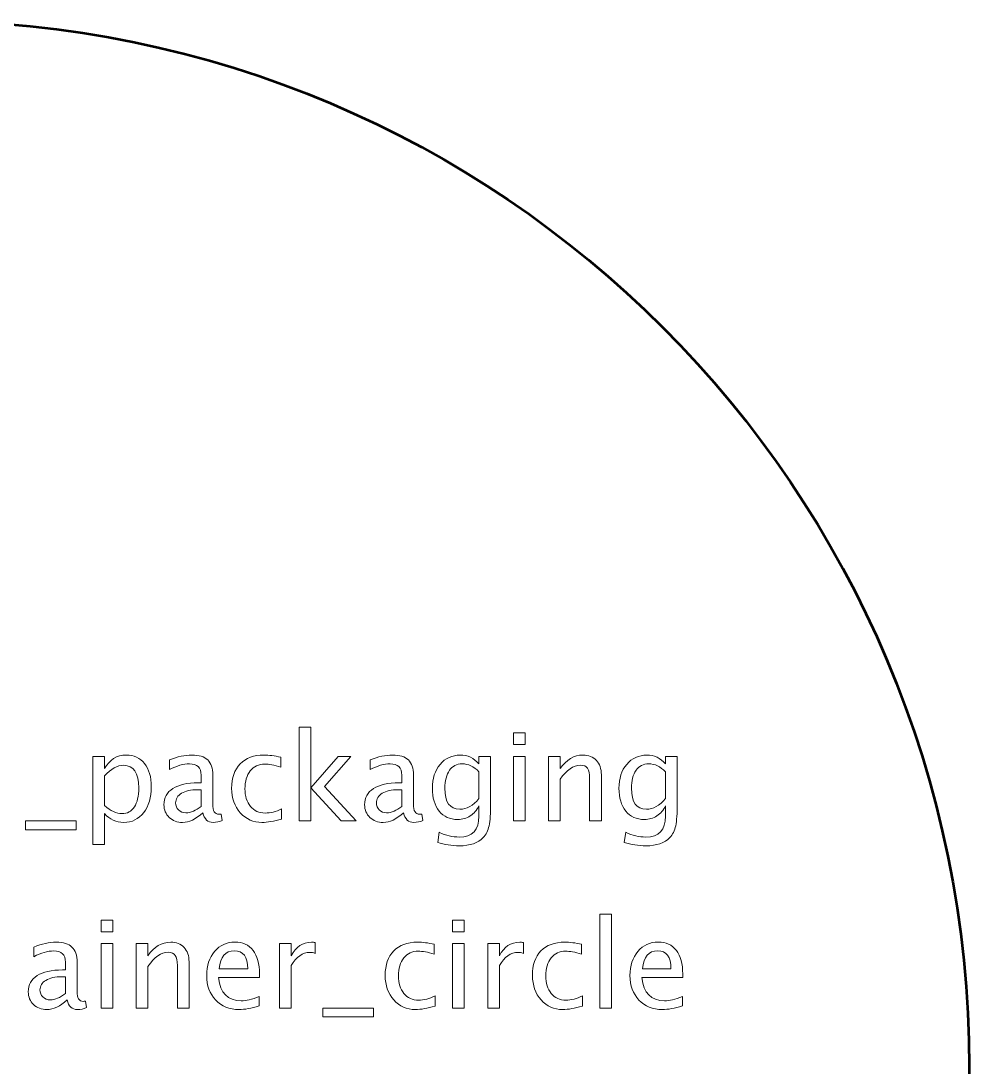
# Model space of a CAD drawing. Header units: centimetres. Extents: x -9.3 to 10.1, y -9.5 to 10.1.
# Drawn here: x 5.653 to 10.05, y -4.688 to 0.162 of the extents above; entities that cross this region are included whole.
import ezdxf

# ---------------------------------------------------------------- set-up
doc = ezdxf.new("R2010")
doc.units = ezdxf.units.CM
doc.header["$MEASUREMENT"] = 0
doc.layers.add('Layer 1', color=7, linetype='Continuous')

msp = doc.modelspace()

# ---------------------------------------------------------------- linework, layer by layer
at = {"layer": 'Layer 1', "lineweight": 53}
msp.add_ellipse((5.2, -4.6875), major_axis=(0, 4.85), ratio=1, dxfattribs=at)
at = {"layer": 'Layer 1', "color": 5, "lineweight": 9}
for points, knots in [([(6.94299, -3.54649), (6.94299, -3.54649), (6.94299, -3.11131), (6.94299, -3.11131), (6.94299, -3.11131), (6.94299, -3.11131), (6.99717, -3.11131), (6.99717, -3.11131), (6.99717, -3.11131), (6.99717, -3.11131), (6.99717, -3.39249), (6.99717, -3.39249), (6.99717, -3.39249), (6.99717, -3.39249), (7.12417, -3.24734), (7.12417, -3.24734), (7.12417, -3.24734), (7.12417, -3.24734), (7.18269, -3.24734), (7.18269, -3.24734), (7.18269, -3.24734), (7.18269, -3.24734), (7.06133, -3.38694), (7.06133, -3.38694), (7.06133, -3.38694), (7.06133, -3.38694), (7.20808, -3.54649), (7.20808, -3.54649), (7.20808, -3.54649), (7.20808, -3.54649), (7.13828, -3.54649), (7.13828, -3.54649), (7.13828, -3.54649), (7.13828, -3.54649), (6.99717, -3.39306), (6.99717, -3.39306), (6.99717, -3.39306), (6.99717, -3.39306), (6.99717, -3.54649), (6.99717, -3.54649), (6.99717, -3.54649), (6.99717, -3.54649), (6.94299, -3.54649), (6.94299, -3.54649)], [0, 0, 0, 0, 0.0833333, 0.0833333, 0.0833333, 0.0833333, 0.1666667, 0.1666667, 0.1666667, 0.1666667, 0.25, 0.25, 0.25, 0.25, 0.3333333, 0.3333333, 0.3333333, 0.3333333, 0.4166667, 0.4166667, 0.4166667, 0.4166667, 0.5, 0.5, 0.5, 0.5, 0.5833333, 0.5833333, 0.5833333, 0.5833333, 0.6666667, 0.6666667, 0.6666667, 0.6666667, 0.75, 0.75, 0.75, 0.75, 0.8333333, 0.8333333, 0.8333333, 0.8333333, 1, 1, 1, 1]), ([(7.9365, -3.19259), (7.9365, -3.19259), (7.9365, -3.1384), (7.9365, -3.1384), (7.9365, -3.1384), (7.9365, -3.1384), (7.99068, -3.1384), (7.99068, -3.1384), (7.99068, -3.1384), (7.99068, -3.1384), (7.99068, -3.19259), (7.99068, -3.19259), (7.99068, -3.19259), (7.99068, -3.19259), (7.9365, -3.19259), (7.9365, -3.19259)], [0, 0, 0, 0, 0.2, 0.2, 0.2, 0.2, 0.4, 0.4, 0.4, 0.4, 0.6, 0.6, 0.6, 0.6, 1, 1, 1, 1]), ([(5.98702, -3.65543), (5.98702, -3.65543), (5.98702, -3.24734), (5.98702, -3.24734), (5.98702, -3.24734), (5.98702, -3.24734), (6.0412, -3.24734), (6.0412, -3.24734), (6.0412, -3.24734), (6.0412, -3.24734), (6.0412, -3.30387), (6.0412, -3.30387), (6.0412, -3.30387), (6.0634, -3.26201), (6.0968, -3.24113), (6.1413, -3.24113), (6.1413, -3.24113), (6.17733, -3.24113), (6.20564, -3.2542), (6.22634, -3.28045), (6.22634, -3.28045), (6.24703, -3.3067), (6.25738, -3.34254), (6.25738, -3.38798), (6.25738, -3.38798), (6.25738, -3.43746), (6.24562, -3.47744), (6.2222, -3.50773), (6.2222, -3.50773), (6.19878, -3.53812), (6.16792, -3.55326), (6.12973, -3.55326), (6.12973, -3.55326), (6.09426, -3.55326), (6.06472, -3.53972), (6.0412, -3.51253), (6.0412, -3.51253), (6.0412, -3.51253), (6.0412, -3.65543), (6.0412, -3.65543), (6.0412, -3.65543), (6.0412, -3.65543), (5.98702, -3.65543), (5.98702, -3.65543)], [0, 0, 0, 0, 0.0833333, 0.0833333, 0.0833333, 0.0833333, 0.1666667, 0.1666667, 0.1666667, 0.1666667, 0.25, 0.25, 0.25, 0.25, 0.3333333, 0.3333333, 0.3333333, 0.3333333, 0.4166667, 0.4166667, 0.4166667, 0.4166667, 0.5, 0.5, 0.5, 0.5, 0.5833333, 0.5833333, 0.5833333, 0.5833333, 0.6666667, 0.6666667, 0.6666667, 0.6666667, 0.75, 0.75, 0.75, 0.75, 0.8333333, 0.8333333, 0.8333333, 0.8333333, 1, 1, 1, 1]), ([(6.49642, -3.50839), (6.46387, -3.53831), (6.43255, -3.55326), (6.40244, -3.55326), (6.40244, -3.55326), (6.3777, -3.55326), (6.3571, -3.54555), (6.34083, -3.53003), (6.34083, -3.53003), (6.32446, -3.51451), (6.31627, -3.49494), (6.31627, -3.47133), (6.31627, -3.47133), (6.31627, -3.43868), (6.33001, -3.41356), (6.35748, -3.39607), (6.35748, -3.39607), (6.38495, -3.37857), (6.42436, -3.36982), (6.47573, -3.36982), (6.47573, -3.36982), (6.47573, -3.36982), (6.48843, -3.36982), (6.48843, -3.36982), (6.48843, -3.36982), (6.48843, -3.36982), (6.48843, -3.33379), (6.48843, -3.33379), (6.48843, -3.33379), (6.48843, -3.29908), (6.47036, -3.28177), (6.43415, -3.28177), (6.43415, -3.28177), (6.40611, -3.28177), (6.37544, -3.29061), (6.34224, -3.3083), (6.34224, -3.3083), (6.34224, -3.3083), (6.34224, -3.26371), (6.34224, -3.26371), (6.34224, -3.26371), (6.37874, -3.24865), (6.41317, -3.24113), (6.44543, -3.24113), (6.44543, -3.24113), (6.47864, -3.24113), (6.5032, -3.24865), (6.51891, -3.2638), (6.51891, -3.2638), (6.53471, -3.27895), (6.54261, -3.30228), (6.54261, -3.33379), (6.54261, -3.33379), (6.54261, -3.33379), (6.54261, -3.46897), (6.54261, -3.46897), (6.54261, -3.46897), (6.54261, -3.49992), (6.55211, -3.51545), (6.57121, -3.51545), (6.57121, -3.51545), (6.57356, -3.51545), (6.57704, -3.51507), (6.58165, -3.51432), (6.58165, -3.51432), (6.58165, -3.51432), (6.58551, -3.54442), (6.58551, -3.54442), (6.58551, -3.54442), (6.57319, -3.55035), (6.55964, -3.55326), (6.54478, -3.55326), (6.54478, -3.55326), (6.51947, -3.55326), (6.50338, -3.53831), (6.49642, -3.50839)], [0, 0, 0, 0, 0.05, 0.05, 0.05, 0.05, 0.1, 0.1, 0.1, 0.1, 0.15, 0.15, 0.15, 0.15, 0.2, 0.2, 0.2, 0.2, 0.25, 0.25, 0.25, 0.25, 0.3, 0.3, 0.3, 0.3, 0.35, 0.35, 0.35, 0.35, 0.4, 0.4, 0.4, 0.4, 0.45, 0.45, 0.45, 0.45, 0.5, 0.5, 0.5, 0.5, 0.55, 0.55, 0.55, 0.55, 0.6, 0.6, 0.6, 0.6, 0.65, 0.65, 0.65, 0.65, 0.7, 0.7, 0.7, 0.7, 0.75, 0.75, 0.75, 0.75, 0.8, 0.8, 0.8, 0.8, 0.85, 0.85, 0.85, 0.85, 0.9, 0.9, 0.9, 0.9, 1, 1, 1, 1]), ([(6.86161, -3.53746), (6.82652, -3.548), (6.79623, -3.55326), (6.77074, -3.55326), (6.77074, -3.55326), (6.73028, -3.55326), (6.69679, -3.53831), (6.67017, -3.50848), (6.67017, -3.50848), (6.64355, -3.47857), (6.63019, -3.44085), (6.63019, -3.39541), (6.63019, -3.39541), (6.63019, -3.34687), (6.64336, -3.30895), (6.6697, -3.28186), (6.6697, -3.28186), (6.69604, -3.25467), (6.73282, -3.24113), (6.78005, -3.24113), (6.78005, -3.24113), (6.80328, -3.24113), (6.82944, -3.24433), (6.85822, -3.25072), (6.85822, -3.25072), (6.85822, -3.25072), (6.85822, -3.29644), (6.85822, -3.29644), (6.85822, -3.29644), (6.82765, -3.28741), (6.80272, -3.2829), (6.78353, -3.2829), (6.78353, -3.2829), (6.75568, -3.2829), (6.73339, -3.29334), (6.71674, -3.31413), (6.71674, -3.31413), (6.70009, -3.33492), (6.69171, -3.36267), (6.69171, -3.39729), (6.69171, -3.39729), (6.69171, -3.43087), (6.70037, -3.45797), (6.71758, -3.47876), (6.71758, -3.47876), (6.7348, -3.49945), (6.75728, -3.5098), (6.78522, -3.5098), (6.78522, -3.5098), (6.80996, -3.5098), (6.83536, -3.5034), (6.86161, -3.49061), (6.86161, -3.49061), (6.86161, -3.49061), (6.86161, -3.53746), (6.86161, -3.53746)], [0, 0, 0, 0, 0.0666667, 0.0666667, 0.0666667, 0.0666667, 0.1333333, 0.1333333, 0.1333333, 0.1333333, 0.2, 0.2, 0.2, 0.2, 0.2666667, 0.2666667, 0.2666667, 0.2666667, 0.3333333, 0.3333333, 0.3333333, 0.3333333, 0.4, 0.4, 0.4, 0.4, 0.4666667, 0.4666667, 0.4666667, 0.4666667, 0.5333333, 0.5333333, 0.5333333, 0.5333333, 0.6, 0.6, 0.6, 0.6, 0.6666667, 0.6666667, 0.6666667, 0.6666667, 0.7333333, 0.7333333, 0.7333333, 0.7333333, 0.8, 0.8, 0.8, 0.8, 0.8666667, 0.8666667, 0.8666667, 0.8666667, 1, 1, 1, 1]), ([(7.42709, -3.50839), (7.39454, -3.53831), (7.36322, -3.55326), (7.33311, -3.55326), (7.33311, -3.55326), (7.30837, -3.55326), (7.28777, -3.54555), (7.2715, -3.53003), (7.2715, -3.53003), (7.25513, -3.51451), (7.24694, -3.49494), (7.24694, -3.47133), (7.24694, -3.47133), (7.24694, -3.43868), (7.26068, -3.41356), (7.28815, -3.39607), (7.28815, -3.39607), (7.31562, -3.37857), (7.35503, -3.36982), (7.4064, -3.36982), (7.4064, -3.36982), (7.4064, -3.36982), (7.4191, -3.36982), (7.4191, -3.36982), (7.4191, -3.36982), (7.4191, -3.36982), (7.4191, -3.33379), (7.4191, -3.33379), (7.4191, -3.33379), (7.4191, -3.29908), (7.40103, -3.28177), (7.36482, -3.28177), (7.36482, -3.28177), (7.33678, -3.28177), (7.30611, -3.29061), (7.27291, -3.3083), (7.27291, -3.3083), (7.27291, -3.3083), (7.27291, -3.26371), (7.27291, -3.26371), (7.27291, -3.26371), (7.30941, -3.24865), (7.34384, -3.24113), (7.3761, -3.24113), (7.3761, -3.24113), (7.40931, -3.24113), (7.43387, -3.24865), (7.44958, -3.2638), (7.44958, -3.2638), (7.46538, -3.27895), (7.47328, -3.30228), (7.47328, -3.33379), (7.47328, -3.33379), (7.47328, -3.33379), (7.47328, -3.46897), (7.47328, -3.46897), (7.47328, -3.46897), (7.47328, -3.49992), (7.48278, -3.51545), (7.50188, -3.51545), (7.50188, -3.51545), (7.50423, -3.51545), (7.50771, -3.51507), (7.51232, -3.51432), (7.51232, -3.51432), (7.51232, -3.51432), (7.51618, -3.54442), (7.51618, -3.54442), (7.51618, -3.54442), (7.50386, -3.55035), (7.49031, -3.55326), (7.47545, -3.55326), (7.47545, -3.55326), (7.45014, -3.55326), (7.43405, -3.53831), (7.42709, -3.50839)], [0, 0, 0, 0, 0.05, 0.05, 0.05, 0.05, 0.1, 0.1, 0.1, 0.1, 0.15, 0.15, 0.15, 0.15, 0.2, 0.2, 0.2, 0.2, 0.25, 0.25, 0.25, 0.25, 0.3, 0.3, 0.3, 0.3, 0.35, 0.35, 0.35, 0.35, 0.4, 0.4, 0.4, 0.4, 0.45, 0.45, 0.45, 0.45, 0.5, 0.5, 0.5, 0.5, 0.55, 0.55, 0.55, 0.55, 0.6, 0.6, 0.6, 0.6, 0.65, 0.65, 0.65, 0.65, 0.7, 0.7, 0.7, 0.7, 0.75, 0.75, 0.75, 0.75, 0.8, 0.8, 0.8, 0.8, 0.85, 0.85, 0.85, 0.85, 0.9, 0.9, 0.9, 0.9, 1, 1, 1, 1]), ([(7.5857, -3.64583), (7.5857, -3.64583), (7.59209, -3.59898), (7.59209, -3.59898), (7.59209, -3.59898), (7.62351, -3.61366), (7.65465, -3.621), (7.68541, -3.621), (7.68541, -3.621), (7.74647, -3.621), (7.77704, -3.58863), (7.77704, -3.52401), (7.77704, -3.52401), (7.77704, -3.52401), (7.77704, -3.47697), (7.77704, -3.47697), (7.77704, -3.47697), (7.76763, -3.49682), (7.75427, -3.51215), (7.73687, -3.52316), (7.73687, -3.52316), (7.71947, -3.53417), (7.70009, -3.53972), (7.67873, -3.53972), (7.67873, -3.53972), (7.64252, -3.53972), (7.61382, -3.52673), (7.59266, -3.50077), (7.59266, -3.50077), (7.57149, -3.47481), (7.56086, -3.43962), (7.56086, -3.39522), (7.56086, -3.39522), (7.56086, -3.34978), (7.5729, -3.31272), (7.59698, -3.28403), (7.59698, -3.28403), (7.62116, -3.25543), (7.6523, -3.24113), (7.69059, -3.24113), (7.69059, -3.24113), (7.72408, -3.24113), (7.75296, -3.25467), (7.77704, -3.28186), (7.77704, -3.28186), (7.77704, -3.28186), (7.77704, -3.24734), (7.77704, -3.24734), (7.77704, -3.24734), (7.77704, -3.24734), (7.83123, -3.24734), (7.83123, -3.24734), (7.83123, -3.24734), (7.83123, -3.24734), (7.83123, -3.46483), (7.83123, -3.46483), (7.83123, -3.46483), (7.83123, -3.51159), (7.82878, -3.54621), (7.82389, -3.56869), (7.82389, -3.56869), (7.81909, -3.59117), (7.80987, -3.60961), (7.79651, -3.62391), (7.79651, -3.62391), (7.77281, -3.64903), (7.73574, -3.66164), (7.68541, -3.66164), (7.68541, -3.66164), (7.65089, -3.66164), (7.61768, -3.65637), (7.5857, -3.64583)], [0, 0, 0, 0, 0.0526316, 0.0526316, 0.0526316, 0.0526316, 0.1052632, 0.1052632, 0.1052632, 0.1052632, 0.1578947, 0.1578947, 0.1578947, 0.1578947, 0.2105263, 0.2105263, 0.2105263, 0.2105263, 0.2631579, 0.2631579, 0.2631579, 0.2631579, 0.3157895, 0.3157895, 0.3157895, 0.3157895, 0.3684211, 0.3684211, 0.3684211, 0.3684211, 0.4210526, 0.4210526, 0.4210526, 0.4210526, 0.4736842, 0.4736842, 0.4736842, 0.4736842, 0.5263158, 0.5263158, 0.5263158, 0.5263158, 0.5789474, 0.5789474, 0.5789474, 0.5789474, 0.6315789, 0.6315789, 0.6315789, 0.6315789, 0.6842105, 0.6842105, 0.6842105, 0.6842105, 0.7368421, 0.7368421, 0.7368421, 0.7368421, 0.7894737, 0.7894737, 0.7894737, 0.7894737, 0.8421053, 0.8421053, 0.8421053, 0.8421053, 0.8947368, 0.8947368, 0.8947368, 0.8947368, 1, 1, 1, 1]), ([(7.9365, -3.54649), (7.9365, -3.54649), (7.9365, -3.24734), (7.9365, -3.24734), (7.9365, -3.24734), (7.9365, -3.24734), (7.99068, -3.24734), (7.99068, -3.24734), (7.99068, -3.24734), (7.99068, -3.24734), (7.99068, -3.54649), (7.99068, -3.54649), (7.99068, -3.54649), (7.99068, -3.54649), (7.9365, -3.54649), (7.9365, -3.54649)], [0, 0, 0, 0, 0.2, 0.2, 0.2, 0.2, 0.4, 0.4, 0.4, 0.4, 0.6, 0.6, 0.6, 0.6, 1, 1, 1, 1]), ([(8.09962, -3.54649), (8.09962, -3.54649), (8.09962, -3.24734), (8.09962, -3.24734), (8.09962, -3.24734), (8.09962, -3.24734), (8.1538, -3.24734), (8.1538, -3.24734), (8.1538, -3.24734), (8.1538, -3.24734), (8.1538, -3.30387), (8.1538, -3.30387), (8.1538, -3.30387), (8.18249, -3.26201), (8.21768, -3.24113), (8.25926, -3.24113), (8.25926, -3.24113), (8.28541, -3.24113), (8.3062, -3.24931), (8.32154, -3.26578), (8.32154, -3.26578), (8.33687, -3.28214), (8.34458, -3.30425), (8.34458, -3.33191), (8.34458, -3.33191), (8.34458, -3.33191), (8.34458, -3.54649), (8.34458, -3.54649), (8.34458, -3.54649), (8.34458, -3.54649), (8.2904, -3.54649), (8.2904, -3.54649), (8.2904, -3.54649), (8.2904, -3.54649), (8.2904, -3.34959), (8.2904, -3.34959), (8.2904, -3.34959), (8.2904, -3.32739), (8.2871, -3.31159), (8.28061, -3.30218), (8.28061, -3.30218), (8.27403, -3.29268), (8.26321, -3.28798), (8.24806, -3.28798), (8.24806, -3.28798), (8.21476, -3.28798), (8.18334, -3.30971), (8.1538, -3.35317), (8.1538, -3.35317), (8.1538, -3.35317), (8.1538, -3.54649), (8.1538, -3.54649), (8.1538, -3.54649), (8.1538, -3.54649), (8.09962, -3.54649), (8.09962, -3.54649)], [0, 0, 0, 0, 0.0666667, 0.0666667, 0.0666667, 0.0666667, 0.1333333, 0.1333333, 0.1333333, 0.1333333, 0.2, 0.2, 0.2, 0.2, 0.2666667, 0.2666667, 0.2666667, 0.2666667, 0.3333333, 0.3333333, 0.3333333, 0.3333333, 0.4, 0.4, 0.4, 0.4, 0.4666667, 0.4666667, 0.4666667, 0.4666667, 0.5333333, 0.5333333, 0.5333333, 0.5333333, 0.6, 0.6, 0.6, 0.6, 0.6666667, 0.6666667, 0.6666667, 0.6666667, 0.7333333, 0.7333333, 0.7333333, 0.7333333, 0.8, 0.8, 0.8, 0.8, 0.8666667, 0.8666667, 0.8666667, 0.8666667, 1, 1, 1, 1]), ([(8.45108, -3.64583), (8.45108, -3.64583), (8.45747, -3.59898), (8.45747, -3.59898), (8.45747, -3.59898), (8.48889, -3.61366), (8.52003, -3.621), (8.55079, -3.621), (8.55079, -3.621), (8.61185, -3.621), (8.64242, -3.58863), (8.64242, -3.52401), (8.64242, -3.52401), (8.64242, -3.52401), (8.64242, -3.47697), (8.64242, -3.47697), (8.64242, -3.47697), (8.63301, -3.49682), (8.61965, -3.51215), (8.60225, -3.52316), (8.60225, -3.52316), (8.58485, -3.53417), (8.56547, -3.53972), (8.54411, -3.53972), (8.54411, -3.53972), (8.5079, -3.53972), (8.4792, -3.52673), (8.45804, -3.50077), (8.45804, -3.50077), (8.43687, -3.47481), (8.42624, -3.43962), (8.42624, -3.39522), (8.42624, -3.39522), (8.42624, -3.34978), (8.43828, -3.31272), (8.46236, -3.28403), (8.46236, -3.28403), (8.48654, -3.25543), (8.51768, -3.24113), (8.55597, -3.24113), (8.55597, -3.24113), (8.58946, -3.24113), (8.61834, -3.25467), (8.64242, -3.28186), (8.64242, -3.28186), (8.64242, -3.28186), (8.64242, -3.24734), (8.64242, -3.24734), (8.64242, -3.24734), (8.64242, -3.24734), (8.69661, -3.24734), (8.69661, -3.24734), (8.69661, -3.24734), (8.69661, -3.24734), (8.69661, -3.46483), (8.69661, -3.46483), (8.69661, -3.46483), (8.69661, -3.51159), (8.69416, -3.54621), (8.68927, -3.56869), (8.68927, -3.56869), (8.68447, -3.59117), (8.67525, -3.60961), (8.66189, -3.62391), (8.66189, -3.62391), (8.63819, -3.64903), (8.60112, -3.66164), (8.55079, -3.66164), (8.55079, -3.66164), (8.51627, -3.66164), (8.48306, -3.65637), (8.45108, -3.64583)], [0, 0, 0, 0, 0.0526316, 0.0526316, 0.0526316, 0.0526316, 0.1052632, 0.1052632, 0.1052632, 0.1052632, 0.1578947, 0.1578947, 0.1578947, 0.1578947, 0.2105263, 0.2105263, 0.2105263, 0.2105263, 0.2631579, 0.2631579, 0.2631579, 0.2631579, 0.3157895, 0.3157895, 0.3157895, 0.3157895, 0.3684211, 0.3684211, 0.3684211, 0.3684211, 0.4210526, 0.4210526, 0.4210526, 0.4210526, 0.4736842, 0.4736842, 0.4736842, 0.4736842, 0.5263158, 0.5263158, 0.5263158, 0.5263158, 0.5789474, 0.5789474, 0.5789474, 0.5789474, 0.6315789, 0.6315789, 0.6315789, 0.6315789, 0.6842105, 0.6842105, 0.6842105, 0.6842105, 0.7368421, 0.7368421, 0.7368421, 0.7368421, 0.7894737, 0.7894737, 0.7894737, 0.7894737, 0.8421053, 0.8421053, 0.8421053, 0.8421053, 0.8947368, 0.8947368, 0.8947368, 0.8947368, 1, 1, 1, 1]), ([(6.0412, -3.47518), (6.06914, -3.50011), (6.09577, -3.51262), (6.12107, -3.51262), (6.12107, -3.51262), (6.146, -3.51262), (6.16529, -3.50218), (6.17883, -3.48139), (6.17883, -3.48139), (6.19247, -3.4606), (6.19925, -3.43134), (6.19925, -3.39353), (6.19925, -3.39353), (6.19925, -3.32354), (6.1761, -3.28854), (6.12982, -3.28854), (6.12982, -3.28854), (6.09953, -3.28854), (6.06999, -3.30491), (6.0412, -3.33774), (6.0412, -3.33774), (6.0412, -3.33774), (6.0412, -3.47518), (6.0412, -3.47518)], [0, 0, 0, 0, 0.1428571, 0.1428571, 0.1428571, 0.1428571, 0.2857143, 0.2857143, 0.2857143, 0.2857143, 0.4285714, 0.4285714, 0.4285714, 0.4285714, 0.5714286, 0.5714286, 0.5714286, 0.5714286, 0.7142857, 0.7142857, 0.7142857, 0.7142857, 1, 1, 1, 1]), ([(7.77704, -3.44301), (7.77704, -3.44301), (7.77704, -3.31893), (7.77704, -3.31893), (7.77704, -3.31893), (7.75315, -3.29419), (7.72709, -3.28177), (7.69896, -3.28177), (7.69896, -3.28177), (7.67394, -3.28177), (7.65437, -3.29174), (7.64026, -3.31178), (7.64026, -3.31178), (7.62605, -3.33172), (7.619, -3.35947), (7.619, -3.39484), (7.619, -3.39484), (7.619, -3.45985), (7.64205, -3.4923), (7.68824, -3.4923), (7.68824, -3.4923), (7.71966, -3.4923), (7.74929, -3.47584), (7.77704, -3.44301)], [0, 0, 0, 0, 0.1428571, 0.1428571, 0.1428571, 0.1428571, 0.2857143, 0.2857143, 0.2857143, 0.2857143, 0.4285714, 0.4285714, 0.4285714, 0.4285714, 0.5714286, 0.5714286, 0.5714286, 0.5714286, 0.7142857, 0.7142857, 0.7142857, 0.7142857, 1, 1, 1, 1]), ([(8.64242, -3.44301), (8.64242, -3.44301), (8.64242, -3.31893), (8.64242, -3.31893), (8.64242, -3.31893), (8.61853, -3.29419), (8.59247, -3.28177), (8.56434, -3.28177), (8.56434, -3.28177), (8.53932, -3.28177), (8.51975, -3.29174), (8.50564, -3.31178), (8.50564, -3.31178), (8.49143, -3.33172), (8.48438, -3.35947), (8.48438, -3.39484), (8.48438, -3.39484), (8.48438, -3.45985), (8.50743, -3.4923), (8.55362, -3.4923), (8.55362, -3.4923), (8.58504, -3.4923), (8.61467, -3.47584), (8.64242, -3.44301)], [0, 0, 0, 0, 0.1428571, 0.1428571, 0.1428571, 0.1428571, 0.2857143, 0.2857143, 0.2857143, 0.2857143, 0.4285714, 0.4285714, 0.4285714, 0.4285714, 0.5714286, 0.5714286, 0.5714286, 0.5714286, 0.7142857, 0.7142857, 0.7142857, 0.7142857, 1, 1, 1, 1]), ([(6.48843, -3.47885), (6.48843, -3.47885), (6.48843, -3.40199), (6.48843, -3.40199), (6.48843, -3.40199), (6.48843, -3.40199), (6.47102, -3.40143), (6.47102, -3.40143), (6.47102, -3.40143), (6.44092, -3.40143), (6.41665, -3.40698), (6.39812, -3.41808), (6.39812, -3.41808), (6.37968, -3.42927), (6.37046, -3.44404), (6.37046, -3.46248), (6.37046, -3.46248), (6.37046, -3.47537), (6.37507, -3.48628), (6.38419, -3.49522), (6.38419, -3.49522), (6.39341, -3.50416), (6.40461, -3.50867), (6.41787, -3.50867), (6.41787, -3.50867), (6.44045, -3.50867), (6.46397, -3.4987), (6.48843, -3.47885)], [0, 0, 0, 0, 0.125, 0.125, 0.125, 0.125, 0.25, 0.25, 0.25, 0.25, 0.375, 0.375, 0.375, 0.375, 0.5, 0.5, 0.5, 0.5, 0.625, 0.625, 0.625, 0.625, 0.75, 0.75, 0.75, 0.75, 1, 1, 1, 1]), ([(7.4191, -3.47885), (7.4191, -3.47885), (7.4191, -3.40199), (7.4191, -3.40199), (7.4191, -3.40199), (7.4191, -3.40199), (7.40169, -3.40143), (7.40169, -3.40143), (7.40169, -3.40143), (7.37159, -3.40143), (7.34732, -3.40698), (7.32879, -3.41808), (7.32879, -3.41808), (7.31035, -3.42927), (7.30113, -3.44404), (7.30113, -3.46248), (7.30113, -3.46248), (7.30113, -3.47537), (7.30574, -3.48628), (7.31486, -3.49522), (7.31486, -3.49522), (7.32408, -3.50416), (7.33528, -3.50867), (7.34854, -3.50867), (7.34854, -3.50867), (7.37112, -3.50867), (7.39464, -3.4987), (7.4191, -3.47885)], [0, 0, 0, 0, 0.125, 0.125, 0.125, 0.125, 0.25, 0.25, 0.25, 0.25, 0.375, 0.375, 0.375, 0.375, 0.5, 0.5, 0.5, 0.5, 0.625, 0.625, 0.625, 0.625, 0.75, 0.75, 0.75, 0.75, 1, 1, 1, 1]), ([(5.67432, -3.58713), (5.67432, -3.58713), (5.67432, -3.54649), (5.67432, -3.54649), (5.67432, -3.54649), (5.67432, -3.54649), (5.90912, -3.54649), (5.90912, -3.54649), (5.90912, -3.54649), (5.90912, -3.54649), (5.90912, -3.58713), (5.90912, -3.58713), (5.90912, -3.58713), (5.90912, -3.58713), (5.67432, -3.58713), (5.67432, -3.58713)], [0, 0, 0, 0, 0.2, 0.2, 0.2, 0.2, 0.4, 0.4, 0.4, 0.4, 0.6, 0.6, 0.6, 0.6, 1, 1, 1, 1]), ([(6.0246, -4.05994), (6.0246, -4.05994), (6.0246, -4.00575), (6.0246, -4.00575), (6.0246, -4.00575), (6.0246, -4.00575), (6.07878, -4.00575), (6.07878, -4.00575), (6.07878, -4.00575), (6.07878, -4.00575), (6.07878, -4.05994), (6.07878, -4.05994), (6.07878, -4.05994), (6.07878, -4.05994), (6.0246, -4.05994), (6.0246, -4.05994)], [0, 0, 0, 0, 0.2, 0.2, 0.2, 0.2, 0.4, 0.4, 0.4, 0.4, 0.6, 0.6, 0.6, 0.6, 1, 1, 1, 1]), ([(7.6548, -4.05994), (7.6548, -4.05994), (7.6548, -4.00575), (7.6548, -4.00575), (7.6548, -4.00575), (7.6548, -4.00575), (7.70898, -4.00575), (7.70898, -4.00575), (7.70898, -4.00575), (7.70898, -4.00575), (7.70898, -4.05994), (7.70898, -4.05994), (7.70898, -4.05994), (7.70898, -4.05994), (7.6548, -4.05994), (7.6548, -4.05994)], [0, 0, 0, 0, 0.2, 0.2, 0.2, 0.2, 0.4, 0.4, 0.4, 0.4, 0.6, 0.6, 0.6, 0.6, 1, 1, 1, 1]), ([(8.33796, -4.41384), (8.33796, -4.41384), (8.33796, -3.97866), (8.33796, -3.97866), (8.33796, -3.97866), (8.33796, -3.97866), (8.39214, -3.97866), (8.39214, -3.97866), (8.39214, -3.97866), (8.39214, -3.97866), (8.39214, -4.41384), (8.39214, -4.41384), (8.39214, -4.41384), (8.39214, -4.41384), (8.33796, -4.41384), (8.33796, -4.41384)], [0, 0, 0, 0, 0.2, 0.2, 0.2, 0.2, 0.4, 0.4, 0.4, 0.4, 0.6, 0.6, 0.6, 0.6, 1, 1, 1, 1]), ([(5.86712, -4.37574), (5.83457, -4.40566), (5.80325, -4.42061), (5.77314, -4.42061), (5.77314, -4.42061), (5.7484, -4.42061), (5.7278, -4.4129), (5.71153, -4.39738), (5.71153, -4.39738), (5.69516, -4.38186), (5.68697, -4.36229), (5.68697, -4.33868), (5.68697, -4.33868), (5.68697, -4.30603), (5.70071, -4.28091), (5.72818, -4.26342), (5.72818, -4.26342), (5.75565, -4.24592), (5.79506, -4.23717), (5.84643, -4.23717), (5.84643, -4.23717), (5.84643, -4.23717), (5.85913, -4.23717), (5.85913, -4.23717), (5.85913, -4.23717), (5.85913, -4.23717), (5.85913, -4.20114), (5.85913, -4.20114), (5.85913, -4.20114), (5.85913, -4.16643), (5.84106, -4.14912), (5.80485, -4.14912), (5.80485, -4.14912), (5.77681, -4.14912), (5.74614, -4.15796), (5.71294, -4.17565), (5.71294, -4.17565), (5.71294, -4.17565), (5.71294, -4.13106), (5.71294, -4.13106), (5.71294, -4.13106), (5.74944, -4.116), (5.78387, -4.10848), (5.81613, -4.10848), (5.81613, -4.10848), (5.84934, -4.10848), (5.8739, -4.116), (5.88961, -4.13115), (5.88961, -4.13115), (5.90541, -4.1463), (5.91331, -4.16963), (5.91331, -4.20114), (5.91331, -4.20114), (5.91331, -4.20114), (5.91331, -4.33632), (5.91331, -4.33632), (5.91331, -4.33632), (5.91331, -4.36727), (5.92281, -4.3828), (5.94191, -4.3828), (5.94191, -4.3828), (5.94426, -4.3828), (5.94774, -4.38242), (5.95235, -4.38167), (5.95235, -4.38167), (5.95235, -4.38167), (5.95621, -4.41177), (5.95621, -4.41177), (5.95621, -4.41177), (5.94389, -4.4177), (5.93034, -4.42061), (5.91548, -4.42061), (5.91548, -4.42061), (5.89017, -4.42061), (5.87408, -4.40566), (5.86712, -4.37574)], [0, 0, 0, 0, 0.05, 0.05, 0.05, 0.05, 0.1, 0.1, 0.1, 0.1, 0.15, 0.15, 0.15, 0.15, 0.2, 0.2, 0.2, 0.2, 0.25, 0.25, 0.25, 0.25, 0.3, 0.3, 0.3, 0.3, 0.35, 0.35, 0.35, 0.35, 0.4, 0.4, 0.4, 0.4, 0.45, 0.45, 0.45, 0.45, 0.5, 0.5, 0.5, 0.5, 0.55, 0.55, 0.55, 0.55, 0.6, 0.6, 0.6, 0.6, 0.65, 0.65, 0.65, 0.65, 0.7, 0.7, 0.7, 0.7, 0.75, 0.75, 0.75, 0.75, 0.8, 0.8, 0.8, 0.8, 0.85, 0.85, 0.85, 0.85, 0.9, 0.9, 0.9, 0.9, 1, 1, 1, 1]), ([(6.0246, -4.41384), (6.0246, -4.41384), (6.0246, -4.11469), (6.0246, -4.11469), (6.0246, -4.11469), (6.0246, -4.11469), (6.07878, -4.11469), (6.07878, -4.11469), (6.07878, -4.11469), (6.07878, -4.11469), (6.07878, -4.41384), (6.07878, -4.41384), (6.07878, -4.41384), (6.07878, -4.41384), (6.0246, -4.41384), (6.0246, -4.41384)], [0, 0, 0, 0, 0.2, 0.2, 0.2, 0.2, 0.4, 0.4, 0.4, 0.4, 0.6, 0.6, 0.6, 0.6, 1, 1, 1, 1]), ([(6.18772, -4.41384), (6.18772, -4.41384), (6.18772, -4.11469), (6.18772, -4.11469), (6.18772, -4.11469), (6.18772, -4.11469), (6.2419, -4.11469), (6.2419, -4.11469), (6.2419, -4.11469), (6.2419, -4.11469), (6.2419, -4.17122), (6.2419, -4.17122), (6.2419, -4.17122), (6.27059, -4.12936), (6.30578, -4.10848), (6.34736, -4.10848), (6.34736, -4.10848), (6.37351, -4.10848), (6.3943, -4.11666), (6.40964, -4.13313), (6.40964, -4.13313), (6.42497, -4.14949), (6.43268, -4.1716), (6.43268, -4.19926), (6.43268, -4.19926), (6.43268, -4.19926), (6.43268, -4.41384), (6.43268, -4.41384), (6.43268, -4.41384), (6.43268, -4.41384), (6.3785, -4.41384), (6.3785, -4.41384), (6.3785, -4.41384), (6.3785, -4.41384), (6.3785, -4.21694), (6.3785, -4.21694), (6.3785, -4.21694), (6.3785, -4.19474), (6.3752, -4.17894), (6.36871, -4.16953), (6.36871, -4.16953), (6.36213, -4.16003), (6.35131, -4.15533), (6.33616, -4.15533), (6.33616, -4.15533), (6.30286, -4.15533), (6.27144, -4.17706), (6.2419, -4.22052), (6.2419, -4.22052), (6.2419, -4.22052), (6.2419, -4.41384), (6.2419, -4.41384), (6.2419, -4.41384), (6.2419, -4.41384), (6.18772, -4.41384), (6.18772, -4.41384)], [0, 0, 0, 0, 0.0666667, 0.0666667, 0.0666667, 0.0666667, 0.1333333, 0.1333333, 0.1333333, 0.1333333, 0.2, 0.2, 0.2, 0.2, 0.2666667, 0.2666667, 0.2666667, 0.2666667, 0.3333333, 0.3333333, 0.3333333, 0.3333333, 0.4, 0.4, 0.4, 0.4, 0.4666667, 0.4666667, 0.4666667, 0.4666667, 0.5333333, 0.5333333, 0.5333333, 0.5333333, 0.6, 0.6, 0.6, 0.6, 0.6666667, 0.6666667, 0.6666667, 0.6666667, 0.7333333, 0.7333333, 0.7333333, 0.7333333, 0.8, 0.8, 0.8, 0.8, 0.8666667, 0.8666667, 0.8666667, 0.8666667, 1, 1, 1, 1]), ([(6.75761, -4.40424), (6.72121, -4.41516), (6.69007, -4.42061), (6.6641, -4.42061), (6.6641, -4.42061), (6.6198, -4.42061), (6.58377, -4.40594), (6.55601, -4.37668), (6.55601, -4.37668), (6.52826, -4.34742), (6.51434, -4.30951), (6.51434, -4.26285), (6.51434, -4.26285), (6.51434, -4.2176), (6.52657, -4.18044), (6.55112, -4.15138), (6.55112, -4.15138), (6.57568, -4.1224), (6.6071, -4.10791), (6.64538, -4.10791), (6.64538, -4.10791), (6.6816, -4.10791), (6.70964, -4.1208), (6.72939, -4.14658), (6.72939, -4.14658), (6.74915, -4.17235), (6.75902, -4.20885), (6.75902, -4.25617), (6.75902, -4.25617), (6.75902, -4.25617), (6.75874, -4.27273), (6.75874, -4.27273), (6.75874, -4.27273), (6.75874, -4.27273), (6.56965, -4.27273), (6.56965, -4.27273), (6.56965, -4.27273), (6.57756, -4.34423), (6.61246, -4.37997), (6.67426, -4.37997), (6.67426, -4.37997), (6.69694, -4.37997), (6.72469, -4.37358), (6.75761, -4.36078), (6.75761, -4.36078), (6.75761, -4.36078), (6.75761, -4.40424), (6.75761, -4.40424)], [0, 0, 0, 0, 0.0769231, 0.0769231, 0.0769231, 0.0769231, 0.1538462, 0.1538462, 0.1538462, 0.1538462, 0.2307692, 0.2307692, 0.2307692, 0.2307692, 0.3076923, 0.3076923, 0.3076923, 0.3076923, 0.3846154, 0.3846154, 0.3846154, 0.3846154, 0.4615385, 0.4615385, 0.4615385, 0.4615385, 0.5384615, 0.5384615, 0.5384615, 0.5384615, 0.6153846, 0.6153846, 0.6153846, 0.6153846, 0.6923077, 0.6923077, 0.6923077, 0.6923077, 0.7692308, 0.7692308, 0.7692308, 0.7692308, 0.8461538, 0.8461538, 0.8461538, 0.8461538, 1, 1, 1, 1]), ([(6.85254, -4.41384), (6.85254, -4.41384), (6.85254, -4.11469), (6.85254, -4.11469), (6.85254, -4.11469), (6.85254, -4.11469), (6.90672, -4.11469), (6.90672, -4.11469), (6.90672, -4.11469), (6.90672, -4.11469), (6.90672, -4.17122), (6.90672, -4.17122), (6.90672, -4.17122), (6.92827, -4.12936), (6.9595, -4.10848), (7.00051, -4.10848), (7.00051, -4.10848), (7.00606, -4.10848), (7.0119, -4.10895), (7.01792, -4.10989), (7.01792, -4.10989), (7.01792, -4.10989), (7.01792, -4.16059), (7.01792, -4.16059), (7.01792, -4.16059), (7.00851, -4.15749), (7.00023, -4.15589), (6.99308, -4.15589), (6.99308, -4.15589), (6.95865, -4.15589), (6.92986, -4.17621), (6.90672, -4.21694), (6.90672, -4.21694), (6.90672, -4.21694), (6.90672, -4.41384), (6.90672, -4.41384), (6.90672, -4.41384), (6.90672, -4.41384), (6.85254, -4.41384), (6.85254, -4.41384)], [0, 0, 0, 0, 0.0909091, 0.0909091, 0.0909091, 0.0909091, 0.1818182, 0.1818182, 0.1818182, 0.1818182, 0.2727273, 0.2727273, 0.2727273, 0.2727273, 0.3636364, 0.3636364, 0.3636364, 0.3636364, 0.4545455, 0.4545455, 0.4545455, 0.4545455, 0.5454545, 0.5454545, 0.5454545, 0.5454545, 0.6363636, 0.6363636, 0.6363636, 0.6363636, 0.7272727, 0.7272727, 0.7272727, 0.7272727, 0.8181818, 0.8181818, 0.8181818, 0.8181818, 1, 1, 1, 1]), ([(7.57342, -4.40481), (7.53833, -4.41535), (7.50804, -4.42061), (7.48255, -4.42061), (7.48255, -4.42061), (7.44209, -4.42061), (7.4086, -4.40566), (7.38198, -4.37583), (7.38198, -4.37583), (7.35536, -4.34592), (7.342, -4.3082), (7.342, -4.26276), (7.342, -4.26276), (7.342, -4.21422), (7.35517, -4.1763), (7.38151, -4.14921), (7.38151, -4.14921), (7.40785, -4.12202), (7.44463, -4.10848), (7.49186, -4.10848), (7.49186, -4.10848), (7.51509, -4.10848), (7.54125, -4.11168), (7.57003, -4.11807), (7.57003, -4.11807), (7.57003, -4.11807), (7.57003, -4.16379), (7.57003, -4.16379), (7.57003, -4.16379), (7.53946, -4.15476), (7.51453, -4.15025), (7.49534, -4.15025), (7.49534, -4.15025), (7.46749, -4.15025), (7.4452, -4.16069), (7.42855, -4.18148), (7.42855, -4.18148), (7.4119, -4.20227), (7.40352, -4.23002), (7.40352, -4.26464), (7.40352, -4.26464), (7.40352, -4.29822), (7.41218, -4.32532), (7.42939, -4.34611), (7.42939, -4.34611), (7.44661, -4.3668), (7.46909, -4.37715), (7.49703, -4.37715), (7.49703, -4.37715), (7.52177, -4.37715), (7.54717, -4.37075), (7.57342, -4.35796), (7.57342, -4.35796), (7.57342, -4.35796), (7.57342, -4.40481), (7.57342, -4.40481)], [0, 0, 0, 0, 0.0666667, 0.0666667, 0.0666667, 0.0666667, 0.1333333, 0.1333333, 0.1333333, 0.1333333, 0.2, 0.2, 0.2, 0.2, 0.2666667, 0.2666667, 0.2666667, 0.2666667, 0.3333333, 0.3333333, 0.3333333, 0.3333333, 0.4, 0.4, 0.4, 0.4, 0.4666667, 0.4666667, 0.4666667, 0.4666667, 0.5333333, 0.5333333, 0.5333333, 0.5333333, 0.6, 0.6, 0.6, 0.6, 0.6666667, 0.6666667, 0.6666667, 0.6666667, 0.7333333, 0.7333333, 0.7333333, 0.7333333, 0.8, 0.8, 0.8, 0.8, 0.8666667, 0.8666667, 0.8666667, 0.8666667, 1, 1, 1, 1]), ([(7.6548, -4.41384), (7.6548, -4.41384), (7.6548, -4.11469), (7.6548, -4.11469), (7.6548, -4.11469), (7.6548, -4.11469), (7.70898, -4.11469), (7.70898, -4.11469), (7.70898, -4.11469), (7.70898, -4.11469), (7.70898, -4.41384), (7.70898, -4.41384), (7.70898, -4.41384), (7.70898, -4.41384), (7.6548, -4.41384), (7.6548, -4.41384)], [0, 0, 0, 0, 0.2, 0.2, 0.2, 0.2, 0.4, 0.4, 0.4, 0.4, 0.6, 0.6, 0.6, 0.6, 1, 1, 1, 1]), ([(7.81792, -4.41384), (7.81792, -4.41384), (7.81792, -4.11469), (7.81792, -4.11469), (7.81792, -4.11469), (7.81792, -4.11469), (7.8721, -4.11469), (7.8721, -4.11469), (7.8721, -4.11469), (7.8721, -4.11469), (7.8721, -4.17122), (7.8721, -4.17122), (7.8721, -4.17122), (7.89365, -4.12936), (7.92488, -4.10848), (7.96589, -4.10848), (7.96589, -4.10848), (7.97144, -4.10848), (7.97728, -4.10895), (7.9833, -4.10989), (7.9833, -4.10989), (7.9833, -4.10989), (7.9833, -4.16059), (7.9833, -4.16059), (7.9833, -4.16059), (7.97389, -4.15749), (7.96561, -4.15589), (7.95846, -4.15589), (7.95846, -4.15589), (7.92403, -4.15589), (7.89524, -4.17621), (7.8721, -4.21694), (7.8721, -4.21694), (7.8721, -4.21694), (7.8721, -4.41384), (7.8721, -4.41384), (7.8721, -4.41384), (7.8721, -4.41384), (7.81792, -4.41384), (7.81792, -4.41384)], [0, 0, 0, 0, 0.0909091, 0.0909091, 0.0909091, 0.0909091, 0.1818182, 0.1818182, 0.1818182, 0.1818182, 0.2727273, 0.2727273, 0.2727273, 0.2727273, 0.3636364, 0.3636364, 0.3636364, 0.3636364, 0.4545455, 0.4545455, 0.4545455, 0.4545455, 0.5454545, 0.5454545, 0.5454545, 0.5454545, 0.6363636, 0.6363636, 0.6363636, 0.6363636, 0.7272727, 0.7272727, 0.7272727, 0.7272727, 0.8181818, 0.8181818, 0.8181818, 0.8181818, 1, 1, 1, 1]), ([(8.25658, -4.40481), (8.22149, -4.41535), (8.1912, -4.42061), (8.16571, -4.42061), (8.16571, -4.42061), (8.12525, -4.42061), (8.09176, -4.40566), (8.06514, -4.37583), (8.06514, -4.37583), (8.03852, -4.34592), (8.02516, -4.3082), (8.02516, -4.26276), (8.02516, -4.26276), (8.02516, -4.21422), (8.03833, -4.1763), (8.06467, -4.14921), (8.06467, -4.14921), (8.09101, -4.12202), (8.12779, -4.10848), (8.17502, -4.10848), (8.17502, -4.10848), (8.19825, -4.10848), (8.22441, -4.11168), (8.25319, -4.11807), (8.25319, -4.11807), (8.25319, -4.11807), (8.25319, -4.16379), (8.25319, -4.16379), (8.25319, -4.16379), (8.22262, -4.15476), (8.19769, -4.15025), (8.1785, -4.15025), (8.1785, -4.15025), (8.15065, -4.15025), (8.12836, -4.16069), (8.11171, -4.18148), (8.11171, -4.18148), (8.09506, -4.20227), (8.08668, -4.23002), (8.08668, -4.26464), (8.08668, -4.26464), (8.08668, -4.29822), (8.09534, -4.32532), (8.11255, -4.34611), (8.11255, -4.34611), (8.12977, -4.3668), (8.15225, -4.37715), (8.18019, -4.37715), (8.18019, -4.37715), (8.20493, -4.37715), (8.23033, -4.37075), (8.25658, -4.35796), (8.25658, -4.35796), (8.25658, -4.35796), (8.25658, -4.40481), (8.25658, -4.40481)], [0, 0, 0, 0, 0.0666667, 0.0666667, 0.0666667, 0.0666667, 0.1333333, 0.1333333, 0.1333333, 0.1333333, 0.2, 0.2, 0.2, 0.2, 0.2666667, 0.2666667, 0.2666667, 0.2666667, 0.3333333, 0.3333333, 0.3333333, 0.3333333, 0.4, 0.4, 0.4, 0.4, 0.4666667, 0.4666667, 0.4666667, 0.4666667, 0.5333333, 0.5333333, 0.5333333, 0.5333333, 0.6, 0.6, 0.6, 0.6, 0.6666667, 0.6666667, 0.6666667, 0.6666667, 0.7333333, 0.7333333, 0.7333333, 0.7333333, 0.8, 0.8, 0.8, 0.8, 0.8666667, 0.8666667, 0.8666667, 0.8666667, 1, 1, 1, 1]), ([(8.72064, -4.40424), (8.68424, -4.41516), (8.6531, -4.42061), (8.62713, -4.42061), (8.62713, -4.42061), (8.58283, -4.42061), (8.5468, -4.40594), (8.51904, -4.37668), (8.51904, -4.37668), (8.49129, -4.34742), (8.47737, -4.30951), (8.47737, -4.26285), (8.47737, -4.26285), (8.47737, -4.2176), (8.4896, -4.18044), (8.51415, -4.15138), (8.51415, -4.15138), (8.53871, -4.1224), (8.57013, -4.10791), (8.60841, -4.10791), (8.60841, -4.10791), (8.64463, -4.10791), (8.67267, -4.1208), (8.69242, -4.14658), (8.69242, -4.14658), (8.71218, -4.17235), (8.72205, -4.20885), (8.72205, -4.25617), (8.72205, -4.25617), (8.72205, -4.25617), (8.72177, -4.27273), (8.72177, -4.27273), (8.72177, -4.27273), (8.72177, -4.27273), (8.53268, -4.27273), (8.53268, -4.27273), (8.53268, -4.27273), (8.54059, -4.34423), (8.57549, -4.37997), (8.63729, -4.37997), (8.63729, -4.37997), (8.65997, -4.37997), (8.68772, -4.37358), (8.72064, -4.36078), (8.72064, -4.36078), (8.72064, -4.36078), (8.72064, -4.40424), (8.72064, -4.40424)], [0, 0, 0, 0, 0.0769231, 0.0769231, 0.0769231, 0.0769231, 0.1538462, 0.1538462, 0.1538462, 0.1538462, 0.2307692, 0.2307692, 0.2307692, 0.2307692, 0.3076923, 0.3076923, 0.3076923, 0.3076923, 0.3846154, 0.3846154, 0.3846154, 0.3846154, 0.4615385, 0.4615385, 0.4615385, 0.4615385, 0.5384615, 0.5384615, 0.5384615, 0.5384615, 0.6153846, 0.6153846, 0.6153846, 0.6153846, 0.6923077, 0.6923077, 0.6923077, 0.6923077, 0.7692308, 0.7692308, 0.7692308, 0.7692308, 0.8461538, 0.8461538, 0.8461538, 0.8461538, 1, 1, 1, 1]), ([(6.57248, -4.23209), (6.57248, -4.23209), (6.70456, -4.23209), (6.70456, -4.23209), (6.70456, -4.23209), (6.70456, -4.1764), (6.68377, -4.14855), (6.64228, -4.14855), (6.64228, -4.14855), (6.60051, -4.14855), (6.57727, -4.1764), (6.57248, -4.23209)], [0, 0, 0, 0, 0.25, 0.25, 0.25, 0.25, 0.5, 0.5, 0.5, 0.5, 1, 1, 1, 1]), ([(8.53551, -4.23209), (8.53551, -4.23209), (8.66759, -4.23209), (8.66759, -4.23209), (8.66759, -4.23209), (8.66759, -4.1764), (8.6468, -4.14855), (8.60531, -4.14855), (8.60531, -4.14855), (8.56354, -4.14855), (8.5403, -4.1764), (8.53551, -4.23209)], [0, 0, 0, 0, 0.25, 0.25, 0.25, 0.25, 0.5, 0.5, 0.5, 0.5, 1, 1, 1, 1]), ([(5.85913, -4.3462), (5.85913, -4.3462), (5.85913, -4.26934), (5.85913, -4.26934), (5.85913, -4.26934), (5.85913, -4.26934), (5.84172, -4.26878), (5.84172, -4.26878), (5.84172, -4.26878), (5.81162, -4.26878), (5.78735, -4.27433), (5.76882, -4.28543), (5.76882, -4.28543), (5.75038, -4.29662), (5.74116, -4.31139), (5.74116, -4.32983), (5.74116, -4.32983), (5.74116, -4.34272), (5.74577, -4.35363), (5.75489, -4.36257), (5.75489, -4.36257), (5.76411, -4.37151), (5.77531, -4.37602), (5.78857, -4.37602), (5.78857, -4.37602), (5.81115, -4.37602), (5.83467, -4.36605), (5.85913, -4.3462)], [0, 0, 0, 0, 0.125, 0.125, 0.125, 0.125, 0.25, 0.25, 0.25, 0.25, 0.375, 0.375, 0.375, 0.375, 0.5, 0.5, 0.5, 0.5, 0.625, 0.625, 0.625, 0.625, 0.75, 0.75, 0.75, 0.75, 1, 1, 1, 1]), ([(7.05301, -4.45448), (7.05301, -4.45448), (7.05301, -4.41384), (7.05301, -4.41384), (7.05301, -4.41384), (7.05301, -4.41384), (7.28781, -4.41384), (7.28781, -4.41384), (7.28781, -4.41384), (7.28781, -4.41384), (7.28781, -4.45448), (7.28781, -4.45448), (7.28781, -4.45448), (7.28781, -4.45448), (7.05301, -4.45448), (7.05301, -4.45448)], [0, 0, 0, 0, 0.2, 0.2, 0.2, 0.2, 0.4, 0.4, 0.4, 0.4, 0.6, 0.6, 0.6, 0.6, 1, 1, 1, 1])]:
    msp.add_open_spline(points, degree=3, knots=knots, dxfattribs=at)

doc.saveas('drawing.dxf')
